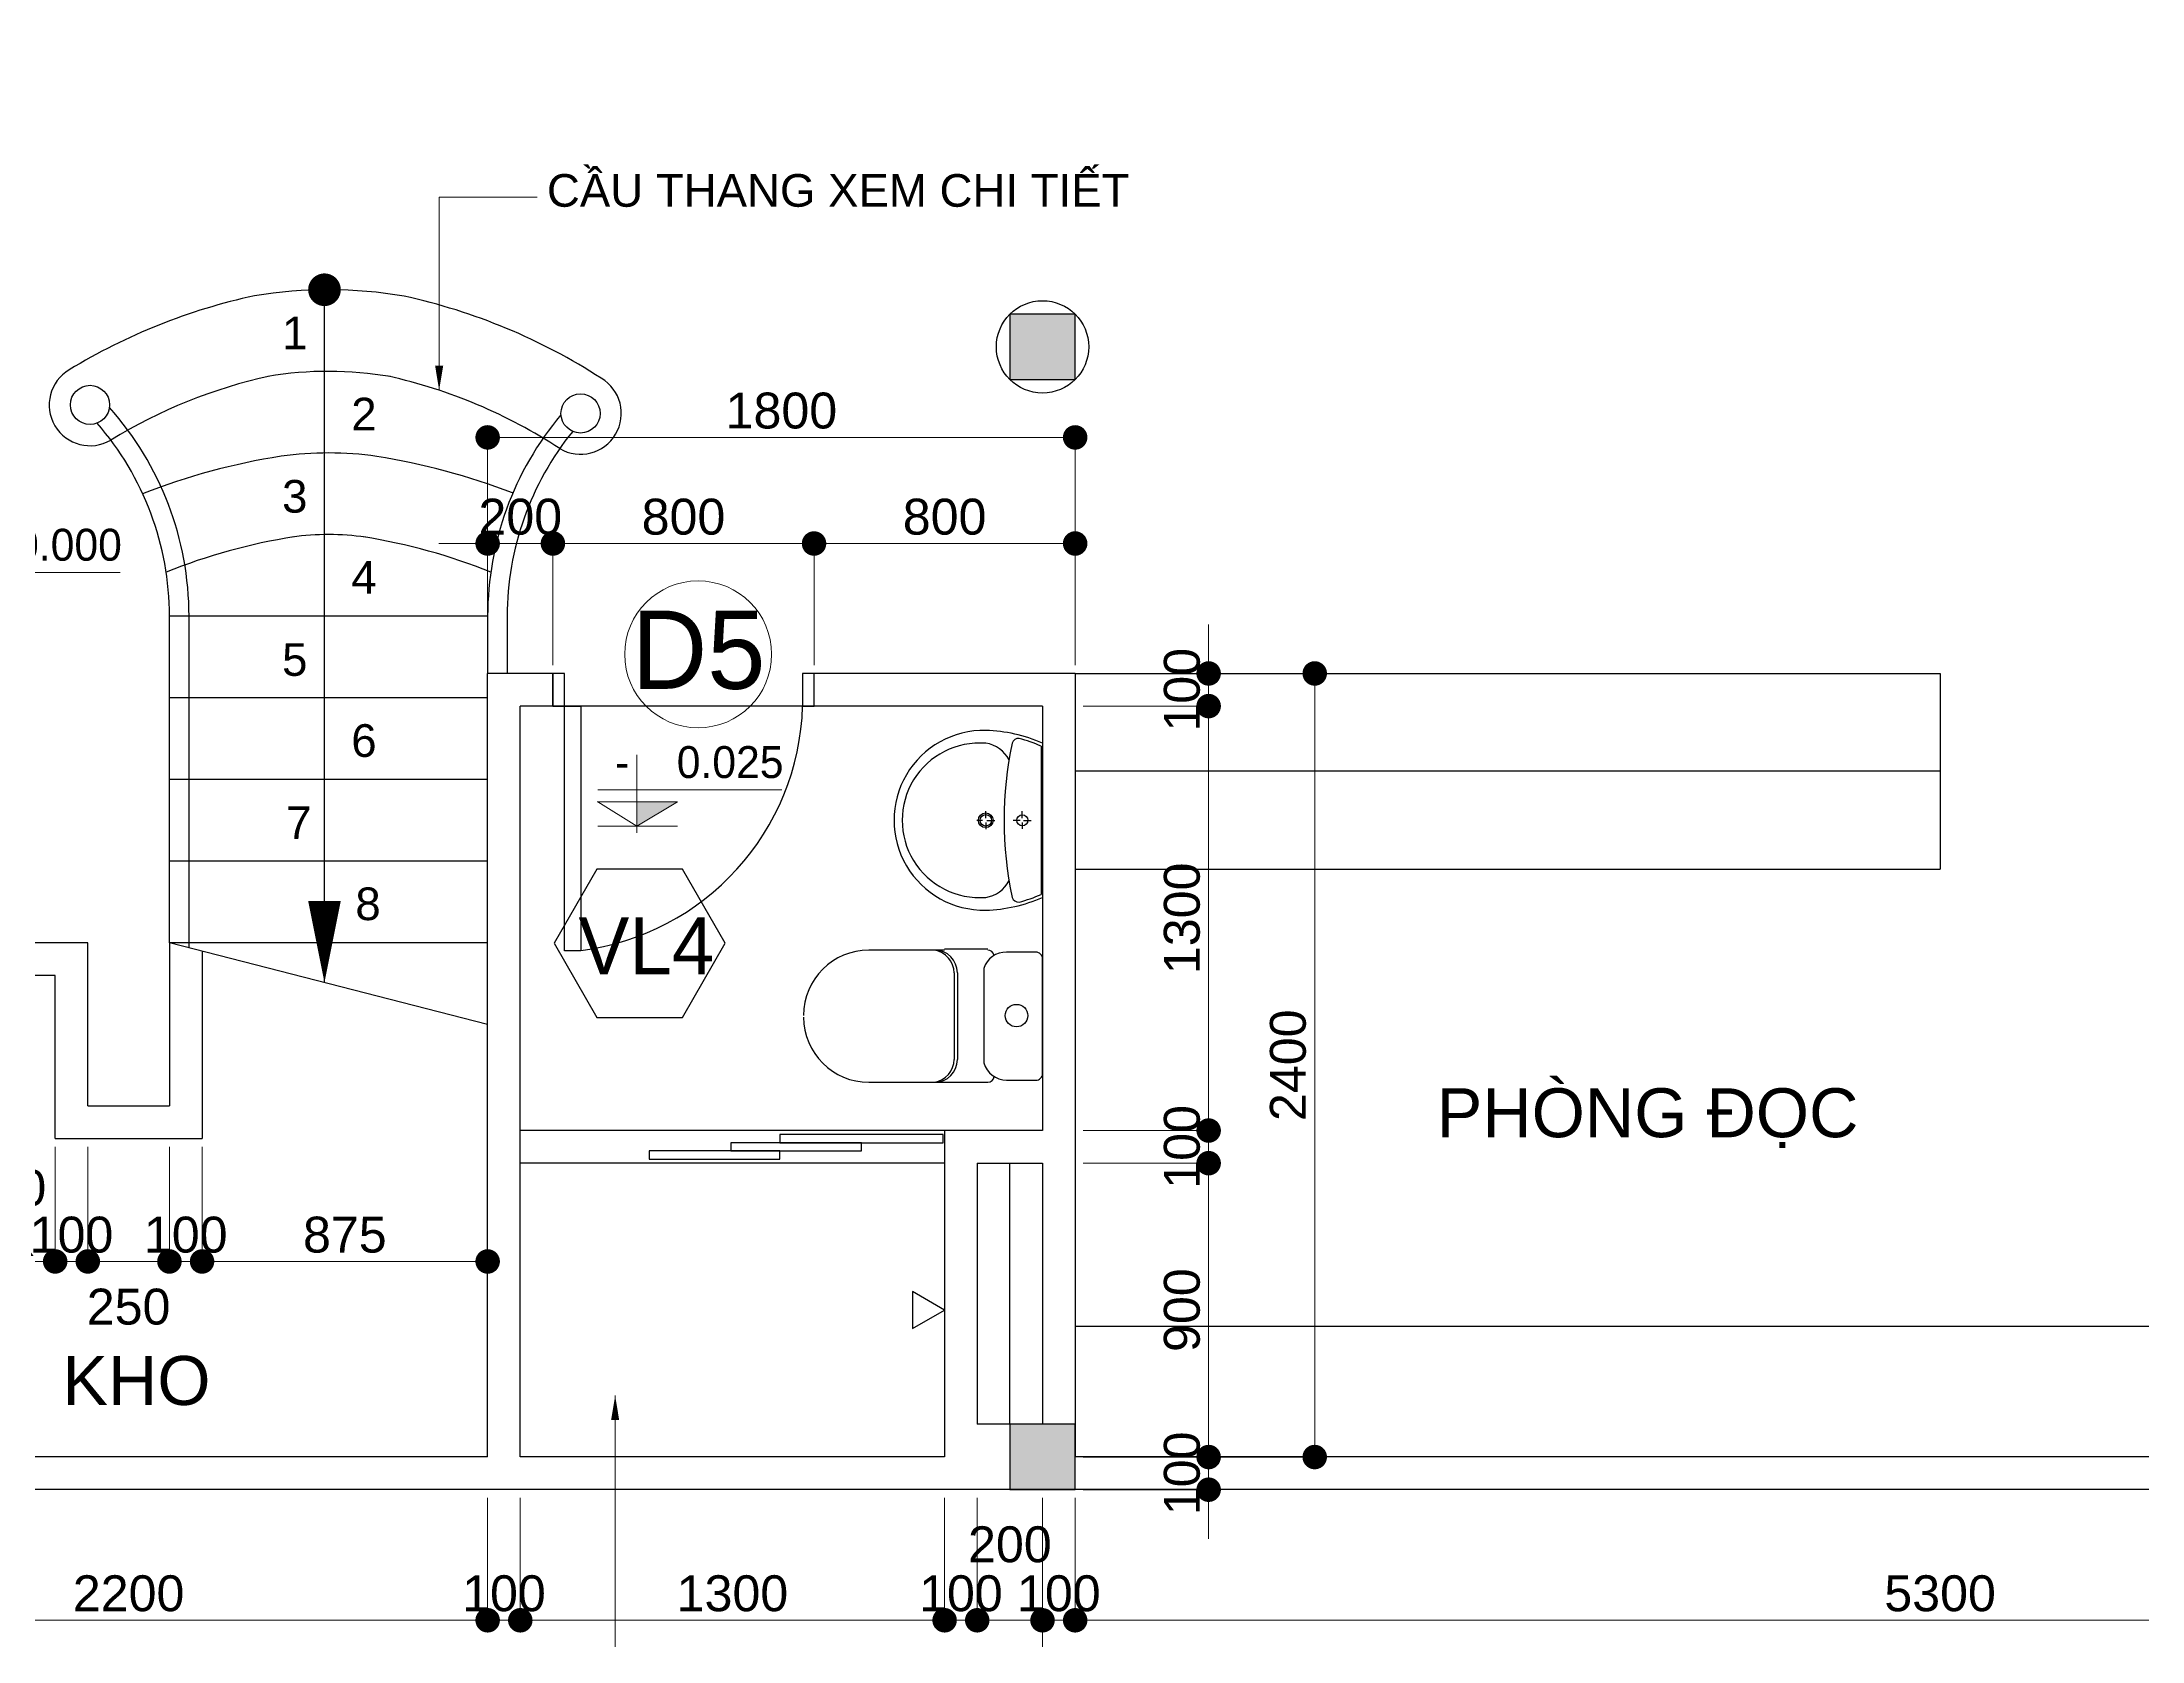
# Model space of a CAD drawing. Header units: millimetres. Extents: x -257631 to 60726, y -119421 to -4977.
# Drawn here: x -229096 to -216228, y -30483 to -20689 of the extents above; entities that cross this region are included whole.
import ezdxf
from ezdxf.enums import TextEntityAlignment as Align

# ---------------------------------------------------------------- set-up
doc = ezdxf.new("R2010")
doc.units = ezdxf.units.MM
doc.header["$LTSCALE"] = 400
doc.header["$MEASUREMENT"] = 0
doc.header["$PDMODE"] = 35
for name, color, linetype in [('DIM', 144, 'Continuous'), ('KHUNG', 5, 'Continuous'), ('net 2', 7, 'Continuous'), ('net 3', 144, 'Continuous'), ('NUOC', 2, 'Continuous'), ('THAY', 7, 'Continuous'), ('VTH-TRUC', 1, 'Continuous')]:
    doc.layers.add(name, color=color, linetype=linetype)
doc.layers.add('VTH- HATCH', color=8, linetype='Continuous', lineweight=9)
doc.layers.add('VTH-GHI CHU- KI HIEU', color=7, linetype='Continuous', lineweight=13)
doc.styles.add('100_dim', font='VAVOB.TTF', dxfattribs={"height": 220})
doc.styles.add('100_tieude', font='VAVOB.TTF', dxfattribs={"height": 500})
doc.styles.add('VNI-AVO', font='vhelven.ttf', dxfattribs={"height": 220})
doc.dimstyles.new('style-50', dxfattribs={"dimscale": 0, "dimtxt": 2.3, "dimasz": 150, "dimexe": 50, "dimexo": 50, "dimgap": 50, "dimtad": 1, "dimdec": 0, "dimlfac": 0.5, "dimzin": 9, "dimtxsty": 'VNI-AVO', "dimblk": 'DOT', "dimcen": 0, "dimdle": 150, "dimclrd": 146, "dimclre": 146, "dimclrt": 7, "dimadec": 0, "dimazin": 0, "dimtfac": 1, "dimtdec": 0, "dimtix": 1, "dimtmove": 2, "dimatfit": 3, "dimfxl": 0, "dimlwd": 13, "dimlwe": 13, "dimarcsym": 0})

# ---------------------------------------------------------------- blocks, each defined once
blk = doc.blocks.new('_Dot')
at = {"color": 0, "linetype": 'ByBlock', "lineweight": -2}
blk.add_line((-0.5, 0), (-1, 0), dxfattribs=at)
at = {"color": 0, "linetype": 'ByBlock', "lineweight": 100, "const_width": 0.5}
blk.add_lwpolyline([(-0.25, 0, 1), (0.25, 0, 1)], format="xyb", close=True, dxfattribs=at)
blk = doc.blocks.new('VL')
at = {"layer": 'NUOC'}
blk.add_lwpolyline([(508, -7), (246, 447), (-278, 447), (-540, -7), (-278, -461), (246, -461)], close=True, dxfattribs=at)
at = {"layer": 'VTH-TRUC', "color": 7, "style": '100_tieude'}
blk.add_attdef('VL1', text='', height=350, dxfattribs=at).set_placement((25, -22), align=Align.MIDDLE_CENTER)
blk = doc.blocks.new('VTH- COTE')
at = {"layer": 'VTH-GHI CHU- KI HIEU'}
blk.add_hatch(color=256, dxfattribs=at).paths.add_polyline_path([(0, 0), (40.7, 24.3), (0, 24.3)])
for p, q in [((0, 71.4), (0, -6.7)), ((-39.7, 24.3), (40.7, 24.3)), ((-39.3, 36.3), (145.4, 36.3)), ((-39.3, 24.3), (0, 0)), ((40.7, 24.3), (0, 0)), ((-39.3, 0), (40.7, 0))]:
    blk.add_line(p, q, dxfattribs=at)
at = {"layer": 'VTH-GHI CHU- KI HIEU', "style": '100_dim'}
blk.add_attdef('%%P0.000', text='', height=32, dxfattribs=at).set_placement((147, 64.1), align=Align.MIDDLE_RIGHT)
blk = doc.blocks.new('CUA')
at = {"layer": 'VTH-TRUC', "color": 2, "lineweight": 20}
blk.add_circle((0, 0), 350, dxfattribs=at)
at = {"layer": 'VTH-TRUC', "color": 7, "style": '100_tieude'}
blk.add_attdef('A', text='', height=373, rotation=270, dxfattribs=at).set_placement((22, -2), align=Align.MIDDLE_CENTER)
blk = doc.blocks.new('*D118')
at = {"layer": 'Defpoints', "color": 0}
for p in [(2017, 115579), (2017, 114133), (5617, 114133)]:
    blk.add_point(p, dxfattribs=at)
at = {"layer": 'DIM', "color": 146, "lineweight": 13}
for p, q in [((2017, 114183), (2017, 115629)), ((5467, 115579), (2167, 115579)), ((5617, 114183), (5617, 115629))]:
    blk.add_line(p, q, dxfattribs=at)
at = {"layer": 'DIM', "color": 146, "lineweight": 13, "xscale": 150, "yscale": 150, "zscale": 150}
for p, rotation in [((2017, 115579), 179.9999999999899), ((5617, 115579), 359.9999999999899)]:
    blk.add_blockref('_Dot', p, dxfattribs=dict(at, rotation=rotation))
at = {"layer": 'DIM', "color": 7, "insert": (3817, 115742), "char_height": 220, "attachment_point": 5, "style": 'VNI-AVO'}
blk.add_mtext('1800', dxfattribs=at)
blk = doc.blocks.new('*D117')
at = {"layer": 'Defpoints', "color": 0}
for p in [(5617, 114133), (5667, 109333), (7085, 109333)]:
    blk.add_point(p, dxfattribs=at)
at = {"layer": 'DIM', "color": 146, "lineweight": 13}
for p, q in [((5667, 114133), (7135, 114133)), ((7085, 113983), (7085, 109483)), ((5717, 109333), (7135, 109333))]:
    blk.add_line(p, q, dxfattribs=at)
at = {"layer": 'DIM', "color": 146, "lineweight": 13, "xscale": 150, "yscale": 150, "zscale": 150}
for p, rotation in [((7085, 114133), 89.99999999998985), ((7085, 109333), 269.9999999999899)]:
    blk.add_blockref('_Dot', p, dxfattribs=dict(at, rotation=rotation))
at = {"layer": 'DIM', "color": 7, "insert": (6922, 111733), "char_height": 220, "attachment_point": 5, "rotation": 90, "style": 'VNI-AVO'}
blk.add_mtext('2400', dxfattribs=at)
blk = doc.blocks.new('*D116')
at = {"layer": 'Defpoints', "color": 0}
for p in [(5617, 109333), (5617, 109133), (6435, 109133)]:
    blk.add_point(p, dxfattribs=at)
at = {"layer": 'DIM', "color": 146, "lineweight": 13}
for p, q in [((6435, 109483), (6435, 109633)), ((5667, 109333), (6485, 109333)), ((6435, 109333), (6435, 109133)), ((5667, 109133), (6485, 109133)), ((6435, 108983), (6435, 108833))]:
    blk.add_line(p, q, dxfattribs=at)
at = {"layer": 'DIM', "color": 146, "lineweight": 13, "xscale": 150, "yscale": 150, "zscale": 150}
for p, rotation in [((6435, 109333), 269.9999999999899), ((6435, 109133), 89.99999999998987)]:
    blk.add_blockref('_Dot', p, dxfattribs=dict(at, rotation=rotation))
at = {"layer": 'DIM', "color": 7, "insert": (6272, 109233), "char_height": 220, "attachment_point": 5, "rotation": 90, "style": 'VNI-AVO'}
blk.add_mtext('100', dxfattribs=at)
blk = doc.blocks.new('*D115')
at = {"layer": 'Defpoints', "color": 0}
for p in [(5617, 111133), (5617, 109333), (6435, 109333)]:
    blk.add_point(p, dxfattribs=at)
at = {"layer": 'DIM', "color": 146, "lineweight": 13}
for p, q in [((5667, 111133), (6485, 111133)), ((6435, 110983), (6435, 109483)), ((5667, 109333), (6485, 109333))]:
    blk.add_line(p, q, dxfattribs=at)
at = {"layer": 'DIM', "color": 146, "lineweight": 13, "xscale": 150, "yscale": 150, "zscale": 150}
for p, rotation in [((6435, 111133), 89.99999999998985), ((6435, 109333), 269.9999999999899)]:
    blk.add_blockref('_Dot', p, dxfattribs=dict(at, rotation=rotation))
at = {"layer": 'DIM', "color": 7, "insert": (6272, 110233), "char_height": 220, "attachment_point": 5, "rotation": 90, "style": 'VNI-AVO'}
blk.add_mtext('900', dxfattribs=at)
blk = doc.blocks.new('*D114')
at = {"layer": 'Defpoints', "color": 0}
for p in [(5617, 111333), (5617, 111133), (6435, 111133)]:
    blk.add_point(p, dxfattribs=at)
at = {"layer": 'DIM', "color": 146, "lineweight": 13}
for p, q in [((6435, 111483), (6435, 111633)), ((5667, 111333), (6485, 111333)), ((6435, 111333), (6435, 111133)), ((5667, 111133), (6485, 111133)), ((6435, 110983), (6435, 110833))]:
    blk.add_line(p, q, dxfattribs=at)
at = {"layer": 'DIM', "color": 146, "lineweight": 13, "xscale": 150, "yscale": 150, "zscale": 150}
for p, rotation in [((6435, 111333), 269.9999999999899), ((6435, 111133), 89.99999999998987)]:
    blk.add_blockref('_Dot', p, dxfattribs=dict(at, rotation=rotation))
at = {"layer": 'DIM', "color": 7, "insert": (6272, 111233), "char_height": 220, "attachment_point": 5, "rotation": 90, "style": 'VNI-AVO'}
blk.add_mtext('100', dxfattribs=at)
blk = doc.blocks.new('*D113')
at = {"layer": 'Defpoints', "color": 0}
for p in [(5617, 113933), (5617, 111333), (6435, 111333)]:
    blk.add_point(p, dxfattribs=at)
at = {"layer": 'DIM', "color": 146, "lineweight": 13}
for p, q in [((5667, 113933), (6485, 113933)), ((6435, 113783), (6435, 111483)), ((5667, 111333), (6485, 111333))]:
    blk.add_line(p, q, dxfattribs=at)
at = {"layer": 'DIM', "color": 146, "lineweight": 13, "xscale": 150, "yscale": 150, "zscale": 150}
for p, rotation in [((6435, 113933), 89.99999999998985), ((6435, 111333), 269.9999999999899)]:
    blk.add_blockref('_Dot', p, dxfattribs=dict(at, rotation=rotation))
at = {"layer": 'DIM', "color": 7, "insert": (6272, 112633), "char_height": 220, "attachment_point": 5, "rotation": 90, "style": 'VNI-AVO'}
blk.add_mtext('1300', dxfattribs=at)
blk = doc.blocks.new('*D112')
at = {"layer": 'Defpoints', "color": 0}
for p in [(5617, 114133), (5617, 113933), (6435, 113933)]:
    blk.add_point(p, dxfattribs=at)
at = {"layer": 'DIM', "color": 146, "lineweight": 13}
for p, q in [((6435, 114283), (6435, 114433)), ((5667, 114133), (6485, 114133)), ((6435, 114133), (6435, 113933)), ((5667, 113933), (6485, 113933)), ((6435, 113783), (6435, 113633))]:
    blk.add_line(p, q, dxfattribs=at)
at = {"layer": 'DIM', "color": 146, "lineweight": 13, "xscale": 150, "yscale": 150, "zscale": 150}
for p, rotation in [((6435, 114133), 269.9999999999899), ((6435, 113933), 89.99999999998987)]:
    blk.add_blockref('_Dot', p, dxfattribs=dict(at, rotation=rotation))
at = {"layer": 'DIM', "color": 7, "insert": (6272, 114033), "char_height": 220, "attachment_point": 5, "rotation": 90, "style": 'VNI-AVO'}
blk.add_mtext('100', dxfattribs=at)
blk = doc.blocks.new('*D110')
at = {"layer": 'Defpoints', "color": 0}
for p in [(2017, 114929), (2017, 114133), (2417, 114133)]:
    blk.add_point(p, dxfattribs=at)
at = {"layer": 'DIM', "color": 146, "lineweight": 13}
for p, q in [((1867, 114929), (1717, 114929)), ((2017, 114183), (2017, 114979)), ((2417, 114929), (2017, 114929)), ((2417, 114183), (2417, 114979)), ((2567, 114929), (2717, 114929))]:
    blk.add_line(p, q, dxfattribs=at)
at = {"layer": 'DIM', "color": 146, "lineweight": 13, "xscale": 150, "yscale": 150, "zscale": 150}
for p, rotation in [((2017, 114929), 359.9999999999899), ((2417, 114929), 179.9999999999899)]:
    blk.add_blockref('_Dot', p, dxfattribs=dict(at, rotation=rotation))
at = {"layer": 'DIM', "color": 7, "insert": (2217, 115092), "char_height": 220, "attachment_point": 5, "style": 'VNI-AVO'}
blk.add_mtext('200', dxfattribs=at)
blk = doc.blocks.new('*D109')
at = {"layer": 'Defpoints', "color": 0}
for p in [(5617, 114929), (4017, 114133), (5617, 114133)]:
    blk.add_point(p, dxfattribs=at)
at = {"layer": 'DIM', "color": 146, "lineweight": 13}
for p, q in [((4017, 114183), (4017, 114979)), ((4167, 114929), (5467, 114929)), ((5617, 114183), (5617, 114979))]:
    blk.add_line(p, q, dxfattribs=at)
at = {"layer": 'DIM', "color": 146, "lineweight": 13, "xscale": 150, "yscale": 150, "zscale": 150}
for p, rotation in [((4017, 114929), 179.9999999999899), ((5617, 114929), 359.9999999999899)]:
    blk.add_blockref('_Dot', p, dxfattribs=dict(at, rotation=rotation))
at = {"layer": 'DIM', "color": 7, "insert": (4817, 115092), "char_height": 220, "attachment_point": 5, "style": 'VNI-AVO'}
blk.add_mtext('800', dxfattribs=at)
blk = doc.blocks.new('*D108')
at = {"layer": 'Defpoints', "color": 0}
for p in [(4017, 114929), (2417, 114133), (4017, 114133)]:
    blk.add_point(p, dxfattribs=at)
at = {"layer": 'DIM', "color": 146, "lineweight": 13}
for p, q in [((2417, 114183), (2417, 114979)), ((2567, 114929), (3867, 114929)), ((4017, 114183), (4017, 114979))]:
    blk.add_line(p, q, dxfattribs=at)
at = {"layer": 'DIM', "color": 146, "lineweight": 13, "xscale": 150, "yscale": 150, "zscale": 150}
for p, rotation in [((2417, 114929), 179.9999999999899), ((4017, 114929), 359.9999999999899)]:
    blk.add_blockref('_Dot', p, dxfattribs=dict(at, rotation=rotation))
at = {"layer": 'DIM', "color": 7, "insert": (3217, 115092), "char_height": 220, "attachment_point": 5, "style": 'VNI-AVO'}
blk.add_mtext('800', dxfattribs=at)
blk = doc.blocks.new('*D107')
at = {"layer": 'Defpoints', "color": 0}
for p in [(-833, 112283), (-633, 111283), (-633, 110531)]:
    blk.add_point(p, dxfattribs=at)
at = {"layer": 'DIM', "color": 146, "lineweight": 13}
for p, q in [((-833, 112233), (-833, 110481)), ((-633, 111233), (-633, 110481)), ((-983, 110531), (-1133, 110531)), ((-833, 110531), (-633, 110531)), ((-483, 110531), (-333, 110531))]:
    blk.add_line(p, q, dxfattribs=at)
at = {"layer": 'DIM', "color": 146, "lineweight": 13, "xscale": 150, "yscale": 150, "zscale": 150}
for p, rotation in [((-833, 110531), 359.9999999999899), ((-633, 110531), 179.9999999999899)]:
    blk.add_blockref('_Dot', p, dxfattribs=dict(at, rotation=rotation))
at = {"layer": 'DIM', "color": 7, "insert": (-944, 110981), "char_height": 220, "attachment_point": 5, "style": 'VNI-AVO'}
blk.add_mtext('100', dxfattribs=at)
blk = doc.blocks.new('*D104')
at = {"layer": 'Defpoints', "color": 0}
for p in [(267, 111283), (2017, 111283), (2017, 110531)]:
    blk.add_point(p, dxfattribs=at)
at = {"layer": 'DIM', "color": 146, "lineweight": 13}
for p, q in [((267, 111233), (267, 110481)), ((2017, 111233), (2017, 110481)), ((417, 110531), (1867, 110531))]:
    blk.add_line(p, q, dxfattribs=at)
at = {"layer": 'DIM', "color": 146, "lineweight": 13, "xscale": 150, "yscale": 150, "zscale": 150}
for p, rotation in [((267, 110531), 179.9999999999899), ((2017, 110531), 359.9999999999899)]:
    blk.add_blockref('_Dot', p, dxfattribs=dict(at, rotation=rotation))
at = {"layer": 'DIM', "color": 7, "insert": (1142, 110694), "char_height": 220, "attachment_point": 5, "style": 'VNI-AVO'}
blk.add_mtext('875', dxfattribs=at)
blk = doc.blocks.new('*D103')
at = {"layer": 'Defpoints', "color": 0}
for p in [(67, 111283), (267, 111283), (267, 110531)]:
    blk.add_point(p, dxfattribs=at)
at = {"layer": 'DIM', "color": 146, "lineweight": 13}
for p, q in [((67, 111233), (67, 110481)), ((267, 111233), (267, 110481)), ((-83, 110531), (-233, 110531)), ((67, 110531), (267, 110531)), ((417, 110531), (567, 110531))]:
    blk.add_line(p, q, dxfattribs=at)
at = {"layer": 'DIM', "color": 146, "lineweight": 13, "xscale": 150, "yscale": 150, "zscale": 150}
for p, rotation in [((67, 110531), 359.9999999999899), ((267, 110531), 179.9999999999899)]:
    blk.add_blockref('_Dot', p, dxfattribs=dict(at, rotation=rotation))
at = {"layer": 'DIM', "color": 7, "insert": (167, 110694), "char_height": 220, "attachment_point": 5, "style": 'VNI-AVO'}
blk.add_mtext('100', dxfattribs=at)
blk = doc.blocks.new('*D102')
at = {"layer": 'Defpoints', "color": 0}
for p in [(-433, 111283), (67, 111283), (67, 110531)]:
    blk.add_point(p, dxfattribs=at)
at = {"layer": 'DIM', "color": 146, "lineweight": 13}
for p, q in [((-433, 111233), (-433, 110481)), ((67, 111233), (67, 110481)), ((-283, 110531), (-83, 110531))]:
    blk.add_line(p, q, dxfattribs=at)
at = {"layer": 'DIM', "color": 146, "lineweight": 13, "xscale": 150, "yscale": 150, "zscale": 150}
for p, rotation in [((-433, 110531), 179.9999999999899), ((67, 110531), 359.9999999999899)]:
    blk.add_blockref('_Dot', p, dxfattribs=dict(at, rotation=rotation))
at = {"layer": 'DIM', "color": 7, "insert": (-183, 110253), "char_height": 220, "attachment_point": 5, "style": 'VNI-AVO'}
blk.add_mtext('250', dxfattribs=at)
blk = doc.blocks.new('*D101')
at = {"layer": 'Defpoints', "color": 0}
for p in [(-633, 111283), (-433, 111283), (-433, 110531)]:
    blk.add_point(p, dxfattribs=at)
at = {"layer": 'DIM', "color": 146, "lineweight": 13}
for p, q in [((-633, 111233), (-633, 110481)), ((-433, 111233), (-433, 110481)), ((-783, 110531), (-933, 110531)), ((-633, 110531), (-433, 110531)), ((-283, 110531), (-133, 110531))]:
    blk.add_line(p, q, dxfattribs=at)
at = {"layer": 'DIM', "color": 146, "lineweight": 13, "xscale": 150, "yscale": 150, "zscale": 150}
for p, rotation in [((-633, 110531), 359.9999999999899), ((-433, 110531), 179.9999999999899)]:
    blk.add_blockref('_Dot', p, dxfattribs=dict(at, rotation=rotation))
at = {"layer": 'DIM', "color": 7, "insert": (-533, 110694), "char_height": 220, "attachment_point": 5, "style": 'VNI-AVO'}
blk.add_mtext('100', dxfattribs=at)
blk = doc.blocks.new('*D31')
at = {"layer": 'Defpoints', "color": 0}
for p in [(-15383, 109133), (16617, 109134), (16617, 107033)]:
    blk.add_point(p, dxfattribs=at)
at = {"layer": 'DIM', "color": 146, "lineweight": 13}
for p, q in [((-15383, 109083), (-15383, 106983)), ((16617, 109084), (16617, 106983)), ((-15233, 107033), (16467, 107033))]:
    blk.add_line(p, q, dxfattribs=at)
at = {"layer": 'DIM', "color": 146, "lineweight": 13, "xscale": 150, "yscale": 150, "zscale": 150}
for p, rotation in [((-15383, 107033), 179.9999999999899), ((16617, 107033), 359.9999999999899)]:
    blk.add_blockref('_Dot', p, dxfattribs=dict(at, rotation=rotation))
at = {"layer": 'DIM', "color": 7, "insert": (617, 107197), "char_height": 220, "attachment_point": 5, "style": 'VNI-AVO'}
blk.add_mtext('16000', dxfattribs=at)
blk = doc.blocks.new('*D30')
at = {"layer": 'Defpoints', "color": 0}
for p in [(5417, 109083), (16617, 109083), (16617, 107683)]:
    blk.add_point(p, dxfattribs=at)
at = {"layer": 'DIM', "color": 146, "lineweight": 13}
for p, q in [((5417, 109033), (5417, 107633)), ((16617, 109033), (16617, 107633)), ((5567, 107683), (16467, 107683))]:
    blk.add_line(p, q, dxfattribs=at)
at = {"layer": 'DIM', "color": 146, "lineweight": 13, "xscale": 150, "yscale": 150, "zscale": 150}
for p, rotation in [((5417, 107683), 179.9999999999899), ((16617, 107683), 359.9999999999899)]:
    blk.add_blockref('_Dot', p, dxfattribs=dict(at, rotation=rotation))
at = {"layer": 'DIM', "color": 7, "insert": (11017, 107847), "char_height": 220, "attachment_point": 5, "style": 'VNI-AVO'}
blk.add_mtext('5600', dxfattribs=at)
blk = doc.blocks.new('*D29')
at = {"layer": 'Defpoints', "color": 0}
for p in [(-2583, 109083), (5417, 109083), (5417, 107683)]:
    blk.add_point(p, dxfattribs=at)
at = {"layer": 'DIM', "color": 146, "lineweight": 13}
for p, q in [((-2583, 109033), (-2583, 107633)), ((5417, 109033), (5417, 107633)), ((-2433, 107683), (5267, 107683))]:
    blk.add_line(p, q, dxfattribs=at)
at = {"layer": 'DIM', "color": 146, "lineweight": 13, "xscale": 150, "yscale": 150, "zscale": 150}
for p, rotation in [((-2583, 107683), 179.9999999999899), ((5417, 107683), 359.9999999999899)]:
    blk.add_blockref('_Dot', p, dxfattribs=dict(at, rotation=rotation))
at = {"layer": 'DIM', "color": 7, "insert": (1417, 107847), "char_height": 220, "attachment_point": 5, "style": 'VNI-AVO'}
blk.add_mtext('4000', dxfattribs=at)
blk = doc.blocks.new('*D24')
at = {"layer": 'Defpoints', "color": 0}
for p in [(5617, 109133), (16217, 109134), (16217, 108333)]:
    blk.add_point(p, dxfattribs=at)
at = {"layer": 'DIM', "color": 146, "lineweight": 13}
for p, q in [((5617, 109083), (5617, 108283)), ((16217, 109084), (16217, 108283)), ((5767, 108333), (16067, 108333))]:
    blk.add_line(p, q, dxfattribs=at)
at = {"layer": 'DIM', "color": 146, "lineweight": 13, "xscale": 150, "yscale": 150, "zscale": 150}
for p, rotation in [((5617, 108333), 179.9999999999899), ((16217, 108333), 359.9999999999899)]:
    blk.add_blockref('_Dot', p, dxfattribs=dict(at, rotation=rotation))
at = {"layer": 'DIM', "color": 7, "insert": (10917, 108497), "char_height": 220, "attachment_point": 5, "style": 'VNI-AVO'}
blk.add_mtext('5300', dxfattribs=at)
blk = doc.blocks.new('*D23')
at = {"layer": 'Defpoints', "color": 0}
for p in [(5417, 109133), (5617, 109133), (5617, 108333)]:
    blk.add_point(p, dxfattribs=at)
at = {"layer": 'DIM', "color": 146, "lineweight": 13}
for p, q in [((5417, 109083), (5417, 108283)), ((5617, 109083), (5617, 108283)), ((5267, 108333), (5117, 108333)), ((5417, 108333), (5617, 108333)), ((5767, 108333), (5917, 108333))]:
    blk.add_line(p, q, dxfattribs=at)
at = {"layer": 'DIM', "color": 146, "lineweight": 13, "xscale": 150, "yscale": 150, "zscale": 150}
for p, rotation in [((5417, 108333), 359.9999999999899), ((5617, 108333), 179.9999999999899)]:
    blk.add_blockref('_Dot', p, dxfattribs=dict(at, rotation=rotation))
at = {"layer": 'DIM', "color": 7, "insert": (5517, 108497), "char_height": 220, "attachment_point": 5, "style": 'VNI-AVO'}
blk.add_mtext('100', dxfattribs=at)
blk = doc.blocks.new('*D22')
at = {"layer": 'Defpoints', "color": 0}
for p in [(5017, 109133), (5417, 109133), (5417, 108333)]:
    blk.add_point(p, dxfattribs=at)
at = {"layer": 'DIM', "color": 146, "lineweight": 13}
for p, q in [((5017, 109083), (5017, 108283)), ((5417, 109083), (5417, 108283)), ((5167, 108333), (5267, 108333))]:
    blk.add_line(p, q, dxfattribs=at)
at = {"layer": 'DIM', "color": 146, "lineweight": 13, "xscale": 150, "yscale": 150, "zscale": 150}
for p, rotation in [((5017, 108333), 179.9999999999899), ((5417, 108333), 359.9999999999899)]:
    blk.add_blockref('_Dot', p, dxfattribs=dict(at, rotation=rotation))
at = {"layer": 'DIM', "color": 7, "insert": (5217, 108797), "char_height": 220, "attachment_point": 5, "style": 'VNI-AVO'}
blk.add_mtext('200', dxfattribs=at)
blk = doc.blocks.new('*D21')
at = {"layer": 'Defpoints', "color": 0}
for p in [(4817, 109133), (5017, 109133), (5017, 108333)]:
    blk.add_point(p, dxfattribs=at)
at = {"layer": 'DIM', "color": 146, "lineweight": 13}
for p, q in [((4817, 109083), (4817, 108283)), ((5017, 109083), (5017, 108283)), ((4667, 108333), (4517, 108333)), ((4817, 108333), (5017, 108333)), ((5167, 108333), (5317, 108333))]:
    blk.add_line(p, q, dxfattribs=at)
at = {"layer": 'DIM', "color": 146, "lineweight": 13, "xscale": 150, "yscale": 150, "zscale": 150}
for p, rotation in [((4817, 108333), 359.9999999999899), ((5017, 108333), 179.9999999999899)]:
    blk.add_blockref('_Dot', p, dxfattribs=dict(at, rotation=rotation))
at = {"layer": 'DIM', "color": 7, "insert": (4917, 108497), "char_height": 220, "attachment_point": 5, "style": 'VNI-AVO'}
blk.add_mtext('100', dxfattribs=at)
blk = doc.blocks.new('*D20')
at = {"layer": 'Defpoints', "color": 0}
for p in [(2217, 109133), (4817, 109133), (4817, 108333)]:
    blk.add_point(p, dxfattribs=at)
at = {"layer": 'DIM', "color": 146, "lineweight": 13}
for p, q in [((2217, 109083), (2217, 108283)), ((4817, 109083), (4817, 108283)), ((2367, 108333), (4667, 108333))]:
    blk.add_line(p, q, dxfattribs=at)
at = {"layer": 'DIM', "color": 146, "lineweight": 13, "xscale": 150, "yscale": 150, "zscale": 150}
for p, rotation in [((2217, 108333), 179.9999999999899), ((4817, 108333), 359.9999999999899)]:
    blk.add_blockref('_Dot', p, dxfattribs=dict(at, rotation=rotation))
at = {"layer": 'DIM', "color": 7, "insert": (3517, 108497), "char_height": 220, "attachment_point": 5, "style": 'VNI-AVO'}
blk.add_mtext('1300', dxfattribs=at)
blk = doc.blocks.new('*D19')
at = {"layer": 'Defpoints', "color": 0}
for p in [(2017, 109133), (2217, 109133), (2217, 108333)]:
    blk.add_point(p, dxfattribs=at)
at = {"layer": 'DIM', "color": 146, "lineweight": 13}
for p, q in [((2017, 109083), (2017, 108283)), ((2217, 109083), (2217, 108283)), ((1867, 108333), (1717, 108333)), ((2017, 108333), (2217, 108333)), ((2367, 108333), (2517, 108333))]:
    blk.add_line(p, q, dxfattribs=at)
at = {"layer": 'DIM', "color": 146, "lineweight": 13, "xscale": 150, "yscale": 150, "zscale": 150}
for p, rotation in [((2017, 108333), 359.9999999999899), ((2217, 108333), 179.9999999999899)]:
    blk.add_blockref('_Dot', p, dxfattribs=dict(at, rotation=rotation))
at = {"layer": 'DIM', "color": 7, "insert": (2117, 108497), "char_height": 220, "attachment_point": 5, "style": 'VNI-AVO'}
blk.add_mtext('100', dxfattribs=at)
blk = doc.blocks.new('*D18')
at = {"layer": 'Defpoints', "color": 0}
for p in [(-2383, 109133), (2017, 109133), (2017, 108333)]:
    blk.add_point(p, dxfattribs=at)
at = {"layer": 'DIM', "color": 146, "lineweight": 13}
for p, q in [((-2383, 109083), (-2383, 108283)), ((2017, 109083), (2017, 108283)), ((-2233, 108333), (1867, 108333))]:
    blk.add_line(p, q, dxfattribs=at)
at = {"layer": 'DIM', "color": 146, "lineweight": 13, "xscale": 150, "yscale": 150, "zscale": 150}
for p, rotation in [((-2383, 108333), 179.9999999999899), ((2017, 108333), 359.9999999999899)]:
    blk.add_blockref('_Dot', p, dxfattribs=dict(at, rotation=rotation))
at = {"layer": 'DIM', "color": 7, "insert": (-183, 108497), "char_height": 220, "attachment_point": 5, "style": 'VNI-AVO'}
blk.add_mtext('2200', dxfattribs=at)

msp = doc.modelspace()

# ---------------------------------------------------------------- hatches: boundary and pattern name
at = {"layer": 'KHUNG'}
h = msp.add_hatch(color=256, dxfattribs=at)
h.paths.add_polyline_path([(-243364.7, -14556.1), (-243764.7, -14556.1), (-243764.7, -14956.1), (-243364.7, -14956.1)])
h.paths.add_polyline_path([(-243364.7, -22356.1), (-243764.7, -22356.1), (-243764.7, -22756.1), (-243364.7, -22756.1)])
h.paths.add_polyline_path([(-239964.7, -14556.1), (-240364.7, -14556.1), (-240364.7, -14956.1), (-239964.7, -14956.1)])
h.paths.add_polyline_path([(-239964.7, -22356.1), (-240364.7, -22356.1), (-240364.7, -22756.1), (-239964.7, -22756.1)])
h.paths.add_polyline_path([(-230764.7, -14556.1), (-231164.7, -14556.1), (-231164.7, -14956.1), (-230764.7, -14956.1)])
h.paths.add_polyline_path([(-230764.7, -22356.1), (-231164.7, -22356.1), (-231164.7, -22556.1), (-231164.7, -22756.1), (-230764.7, -22756.1)])
h.paths.add_polyline_path([(-222764.7, -14556.1), (-223164.7, -14556.1), (-223164.7, -14956.1), (-222764.7, -14956.1)])
h.paths.add_polyline_path([(-222764.7, -22356.1), (-223164.7, -22356.1), (-223164.7, -22756.1), (-222764.7, -22756.1)])
h.paths.add_polyline_path([(-211764.7, -22356.1), (-212164.7, -22356.1), (-212164.7, -22756.1), (-211764.7, -22756.1)])
h.paths.add_polyline_path([(-211764.7, -14556.1), (-212164.7, -14556.1), (-212164.7, -14956.1), (-211764.7, -14956.1)])
h.paths.add_polyline_path([(-211764.7, -29155.6), (-212164.7, -29155.6), (-212164.7, -29356.1), (-212164.7, -29555.6), (-211764.7, -29555.6)])
h.paths.add_polyline_path([(-222764.7, -29156.1), (-223164.7, -29156.1), (-223164.7, -29556.1), (-222764.7, -29556.1)])
h.paths.add_polyline_path([(-230764.7, -29156.1), (-231164.7, -29156.1), (-231164.7, -29556.1), (-230764.7, -29556.1)])
h.paths.add_polyline_path([(-239964.7, -29156.1), (-240364.7, -29156.1), (-240364.7, -29556.1), (-239964.7, -29556.1)])
h.paths.add_polyline_path([(-243364.7, -29156.1), (-243764.7, -29156.1), (-243764.7, -29556.1), (-243364.7, -29556.1)])

# ---------------------------------------------------------------- linework, layer by layer
at = {"layer": 'DIM'}
for p, q in [((-226364.7, -26706.1), (-228314.7, -26206.1)), ((-223164.7, -29156.1), (-223164.7, -27556.1))]:
    msp.add_line(p, q, dxfattribs=at)
for points in [[(-225964.7, -24556.1), (-225964.7, -24756.1), (-225894.7, -24756.1), (-225894.7, -24556.1), (-225964.7, -24556.1)], [(-224434.7, -24556.1), (-224434.7, -24756.1), (-224364.7, -24756.1), (-224364.7, -24556.1), (-224434.7, -24556.1)]]:
    msp.add_lwpolyline(points, dxfattribs=at)
at = {"layer": 'KHUNG'}
for points in [[(-223164.7, -22756.1), (-222764.7, -22756.1), (-222764.7, -22356.1), (-223164.7, -22356.1)], [(-223164.7, -29556.1), (-222764.7, -29556.1), (-222764.7, -29156.1), (-223164.7, -29156.1)]]:
    msp.add_lwpolyline(points, close=True, dxfattribs=at)
at = {"layer": 'net 2'}
for p, q in [((-225964.7, -24556.1), (-226364.7, -24556.1)), ((-226364.7, -29356.1), (-226364.7, -24556.1)), ((-225964.7, -24756.1), (-225964.7, -24556.1)), ((-222764.7, -24556.1), (-224364.7, -24556.1)), ((-224364.7, -24756.1), (-224364.7, -24556.1)), ((-222764.7, -24556.1), (-222764.7, -29356.1)), ((-225964.7, -24756.1), (-226164.7, -24756.1)), ((-226164.7, -29356.1), (-226164.7, -24756.1)), ((-222964.7, -24756.1), (-224364.7, -24756.1)), ((-222964.7, -24756.1), (-222964.7, -27356.1)), ((-228814.7, -26206.1), (-229214.7, -26206.1)), ((-228814.7, -27206.1), (-228814.7, -26206.1)), ((-228314.7, -26206.1), (-228314.7, -27206.1)), ((-228114.7, -26257.4), (-228114.7, -27406.1)), ((-229014.7, -26406.1), (-229214.7, -26406.1)), ((-229014.7, -27406.1), (-229014.7, -26406.1)), ((-228814.7, -27206.1), (-228314.7, -27206.1)), ((-229014.7, -27406.1), (-228114.7, -27406.1)), ((-222964.7, -27356.1), (-223564.7, -27356.1)), ((-223564.7, -27356.1), (-223564.7, -29356.1)), ((-223364.7, -27556.1), (-222964.7, -27556.1)), ((-223364.7, -27556.1), (-223364.7, -29156.1)), ((-222964.7, -27556.1), (-222964.7, -29156.1)), ((-223164.7, -29156.1), (-223364.7, -29156.1)), ((-222964.7, -29156.1), (-223164.7, -29156.1)), ((-226364.7, -29356.1), (-230764.7, -29356.1)), ((-223564.7, -29356.1), (-226164.7, -29356.1)), ((-212164.7, -29356.1), (-222764.7, -29356.1)), ((-222764.7, -29556.1), (-243764.7, -29556.1)), ((-211764.7, -29556.1), (-222764.7, -29556.1))]:
    msp.add_line(p, q, dxfattribs=at)
msp.add_circle((-222964.7, -22556.1), 282.8, dxfattribs=at)
at = {"layer": 'net 3'}
for p, q in [((-227364.7, -26449.7), (-227364.7, -22206.2)), ((-228314.7, -26206.1), (-228314.7, -24206.1)), ((-226364.7, -24206.1), (-228314.7, -24206.1)), ((-228194.7, -26236.9), (-228194.7, -24206.1)), ((-226364.7, -24206.1), (-226364.7, -24556.1)), ((-226244.7, -24206.1), (-226244.7, -24556.1)), ((-222764.7, -24556.1), (-217464.7, -24556.1)), ((-217464.7, -24556.1), (-217464.7, -25756.1)), ((-226364.7, -24706.1), (-228314.7, -24706.1)), ((-224364.7, -24756.1), (-225964.7, -24756.1)), ((-222972.9, -25002.4), (-222972.9, -25909.8)), ((-222964.7, -24984.1), (-222964.7, -25928.1)), ((-226364.7, -25206.1), (-228314.7, -25206.1)), ((-217464.7, -25156.1), (-222764.7, -25156.1)), ((-223332.8, -25457.3), (-223367.7, -25457.3)), ((-223312.7, -25442.4), (-223312.7, -25401.1)), ((-223312.7, -25469.8), (-223312.7, -25511.1)), ((-223305.3, -25457.3), (-223257.8, -25457.3)), ((-223108.8, -25457.3), (-223144.9, -25457.3)), ((-223101.7, -25457.3), (-223137.9, -25457.3)), ((-223088.7, -25442.4), (-223088.7, -25399.8)), ((-223088.7, -25442.4), (-223088.7, -25399.8)), ((-223088.7, -25469.8), (-223088.7, -25508.4)), ((-223088.7, -25469.8), (-223088.7, -25508.4)), ((-223081.3, -25457.3), (-223041.1, -25457.3)), ((-223074.3, -25457.3), (-223034.1, -25457.3)), ((-226364.7, -25706.1), (-228314.7, -25706.1)), ((-222764.7, -25756.1), (-217464.7, -25756.1)), ((-226364.7, -26206.1), (-228314.7, -26206.1)), ((-223564.7, -26244.1), (-223300.9, -26244.1)), ((-223564.7, -26251.1), (-224028.7, -26251.1)), ((-223506.3, -26391.1), (-223506.3, -26921.1)), ((-223486.3, -26391.1), (-223486.3, -26921.1)), ((-224028.7, -27061.1), (-223564.7, -27061.1)), ((-223564.7, -27061.1), (-223300.9, -27061.1)), ((-223564.7, -27356.1), (-226164.7, -27356.1)), ((-223564.7, -27556.1), (-226164.7, -27556.1)), ((-214814.7, -28556.1), (-222764.7, -28556.1))]:
    msp.add_line(p, q, dxfattribs=at)
at = {"layer": 'net 3', "const_width": 100}
msp.add_lwpolyline([(-227414.7, -22206.2, 1), (-227314.7, -22206.2, 1)], format="xyb", close=True, dxfattribs=at)
at = {"layer": 'net 3'}
for points in [[(-225794.7, -26256.1), (-225894.7, -26256.1), (-225894.7, -24756.1), (-225794.7, -24756.1)], [(-223574.2, -27381.1), (-224574.2, -27381.1), (-224574.2, -27431.1), (-223574.2, -27431.1)], [(-224574.2, -27481.1), (-225374.2, -27481.1), (-225374.2, -27531.1), (-224574.2, -27531.1)], [(-224074.2, -27431.1), (-224874.2, -27431.1), (-224874.2, -27481.1), (-224074.2, -27481.1)], [(-223564.7, -28456.1), (-223761.5, -28342.5), (-223761.5, -28569.7)]]:
    msp.add_lwpolyline(points, close=True, dxfattribs=at)
msp.add_lwpolyline([(-227364.7, -26449.7, 0, 200, 0), (-227364.7, -25949.7, 200, 200, 0)], format="xyseb", dxfattribs=at)
msp.add_lwpolyline([(-223184.7, -27048.1), (-223004.7, -27048.1, 0.4142136), (-222964.7, -27008.1), (-222964.7, -26304.1, 0.4142136), (-223004.7, -26264.1), (-223184.7, -26264.1, 0.3406996), (-223324.6, -26364.1), (-223324.6, -26941.1, 0.3326448)], format="xyb", close=True, dxfattribs=at)
for centre, radius in [((-228801.3, -22911.6), 120), ((-225795.7, -22963.7), 120), ((-223312.7, -25456.1), 45), ((-223312.7, -25456.1), 35), ((-223088.7, -25456.1), 34), ((-223124.7, -26652.6), 69)]:
    msp.add_circle(centre, radius, dxfattribs=at)
for centre, radius, start, end in [((-227017.4, -25837.5), 3676.9, 102.19208, 121.31723), ((-227341, -24961.2), 2755.1, 80.30154, 99.46176), ((-227658.6, -25826.3), 3665.1, 57.11358, 77.68426), ((-228801.3, -22911.6), 250, 120.57723, 300.57723), ((-227017.4, -25837.5), 3176.9, 102.4099, 121.4337), ((-227341, -24961.2), 2255.1, 80.30154, 99.46176), ((-227662.1, -25837.5), 3176.9, 56.80797, 77.45892), ((-225795.7, -22963.7), 250, 239.42277, 59.42277), ((-230114.7, -24206.1), 1800, 0, 41.07428), ((-230114.7, -24206.1), 1920, 0, 41.75421), ((-224444.7, -24206.1), 1920, 139.99624, 180), ((-224444.7, -24206.1), 1800, 141.01352, 180), ((-226985.3, -27294), 4118.9, 99.00715, 111.25896), ((-227340.1, -25342.8), 2136.7, 82.05085, 97.80219), ((-227694.2, -27294), 4118.9, 68.93145, 80.92637), ((-226985.3, -27294), 3618.9, 99.00715, 111.89934), ((-227340.1, -25342.8), 1636.7, 82.05085, 97.80219), ((-227694.2, -27294), 3618.9, 68.10066, 80.92637), ((-225987.7, -24711.5), 1553.6, 277.1347, 358.35645), ((-223324.3, -25455.8), 550.4, 88.79105, 271.20742), ((-223336.7, -25821.9), 916.7, 66.05811, 88.49881), ((-223111.9, -24994.5), 39.8, 84.56581, 164.84205), ((-223336.7, -25821.9), 896.7, 66.05811, 75.22921), ((-223351.2, -25456.1), 473.4, 85.5492, 274.4508), ((-223336.9, -25168.8), 186.2, 26.27751, 82.53169), ((-220964.9, -25456.1), 2235.9, 167.81298, 192.18702), ((-223336.9, -25743.4), 186.2, 277.46831, 333.72249), ((-223336.7, -25090.3), 916.7, 271.50119, 293.94189), ((-223111.9, -25917.7), 39.8, 195.15795, 275.43419), ((-223336.7, -25090.3), 896.7, 284.77079, 293.94189), ((-224028.7, -26651.1), 400, 90, 180), ((-223652.4, -26394.9), 146.1, 1.4798, 79.72279), ((-223626.3, -26391.1), 140, 0, 90), ((-223300.9, -26291.1), 40, 10.69679, 90), ((-224028.7, -26661.1), 400, 180, 270), ((-223626.3, -26921.1), 140, 270, 0), ((-223652.4, -26917.3), 146.1, 280.27721, 358.5202), ((-223300.9, -27021.1), 40, 270, 353.38999)]:
    msp.add_arc(centre, radius, start, end, dxfattribs=at)

# ---------------------------------------------------------------- block references
at = {"layer": 'DIM', "linetype": 'Continuous'}
msp.add_blockref('VL', (-225417.3, -26202.7), dxfattribs=at).add_auto_attribs({'VL1': 'VL4'})
at = {"layer": 'VTH- HATCH', "xscale": 1.285714285710128, "yscale": 1.285714285710128, "zscale": 1.285714285714286, "rotation": 90}
msp.add_blockref('CUA', (-225075.2, -24439.4), dxfattribs=at).add_auto_attribs({'A': 'D5'})
at = {"layer": 'VTH-GHI CHU- KI HIEU', "xscale": 6.111111111007631, "yscale": 6.111111111007631, "zscale": 6.111111110977719}
for p, values in [((-229504.4, -24159.8), {'%%P0.000': '%%p    0.000'}), ((-225450.1, -25491.2), {'%%P0.000': '-    0.025'})]:
    msp.add_blockref('VTH- COTE', p, dxfattribs=at).add_auto_attribs(values)

# ---------------------------------------------------------------- texts
at = {"layer": 'THAY', "ltscale": 5, "style": 'VNI-AVO'}
for s, insert, char_height, attachment_point in [('CAÀU THANG XEM CHI TIEÁT', (-226001.5, -21497.7), 200, 1), ('1', (-227624.5, -22371.3), 200, 1), ('2', (-227200.5, -22867.7), 200, 1), ('3', (-227624.5, -23371.4), 200, 1), ('4', (-227200.5, -23867.8), 200, 1), ('5', (-227624.5, -24371.2), 200, 1), ('6', (-227200.5, -24867.6), 200, 1), ('7', (-227599.5, -25371.2), 200, 1), ('8', (-227175.5, -25867.6), 200, 1), ('PHOØNG ÑOÏC', (-219257.5, -27280.7), 300, 5), ('KHO', (-228517, -28889.7), 300, 5)]:
    msp.add_mtext(s, dxfattribs=dict(at, insert=insert, char_height=char_height, attachment_point=attachment_point))

# ---------------------------------------------------------------- dimensions: what is measured, and where the dimension line sits
at = {"layer": 'DIM'}
for base, p1, p2, picture, middle in [((-226364.7, -23110.9), (-222764.7, -24556.1), (-226364.7, -24556.1), '*D118', (-224564.7, -22947.9)), ((-226364.7, -23760.9), (-225964.7, -24556.1), (-226364.7, -24556.1), '*D110', (-226164.7, -23597.9)), ((-224364.7, -23760.9), (-225964.7, -24556.1), (-224364.7, -24556.1), '*D108', (-225164.7, -23597.9)), ((-222764.7, -23760.9), (-224364.7, -24556.1), (-222764.7, -24556.1), '*D109', (-223564.7, -23597.9)), ((-228814.7, -28158.7), (-229014.7, -27406.1), (-228814.7, -27406.1), '*D101', (-228914.7, -27995.6)), ((-228114.7, -28158.7), (-228314.7, -27406.1), (-228114.7, -27406.1), '*D103', (-228214.7, -27995.6)), ((-226364.7, -28158.7), (-228114.7, -27406.1), (-226364.7, -27406.1), '*D104', (-227239.7, -27995.6)), ((-211764.7, -31656.1), (-243764.7, -29556.1), (-211764.7, -29555.6), '*D31', (-227764.7, -31493)), ((-226364.7, -30356.1), (-230764.7, -29556.1), (-226364.7, -29556.1), '*D18', (-228564.7, -30193)), ((-226164.7, -30356.1), (-226364.7, -29556.1), (-226164.7, -29556.1), '*D19', (-226264.7, -30193)), ((-223564.7, -30356.1), (-226164.7, -29556.1), (-223564.7, -29556.1), '*D20', (-224864.7, -30193)), ((-223364.7, -30356.1), (-223564.7, -29556.1), (-223364.7, -29556.1), '*D21', (-223464.7, -30193)), ((-222764.7, -30356.1), (-222964.7, -29556.1), (-222764.7, -29556.1), '*D23', (-222864.7, -30193)), ((-212164.7, -30356.1), (-222764.7, -29556.1), (-212164.7, -29555.6), '*D24', (-217464.7, -30193)), ((-222964.7, -31006.1), (-230964.7, -29606.1), (-222964.7, -29606.1), '*D29', (-226964.7, -30843)), ((-211764.7, -31006.1), (-222964.7, -29606.1), (-211764.7, -29606.1), '*D30', (-217364.7, -30843))]:
    dim = msp.add_linear_dim(base=base, p1=p1, p2=p2, dimstyle='style-50', override={"dimscale": 1}, dxfattribs=at)
    dim.commit()
    dim.dimension.update_dxf_attribs({"geometry": picture, "text_midpoint": middle, "insert": (-228381.8, -138689.6)})
for base, p1, p2, picture, middle in [((-221946.5, -24756.1), (-222764.7, -24556.1), (-222764.7, -24756.1), '*D112', (-222109.6, -24656.1)), ((-221296.5, -29356.1), (-222764.7, -24556.1), (-222714.7, -29356.1), '*D117', (-221459.6, -26956.1)), ((-221946.5, -27356.1), (-222764.7, -24756.1), (-222764.7, -27356.1), '*D113', (-222109.6, -26056.1)), ((-221946.5, -27556.1), (-222764.7, -27356.1), (-222764.7, -27556.1), '*D114', (-222109.6, -27456.1)), ((-221946.5, -29356.1), (-222764.7, -27556.1), (-222764.7, -29356.1), '*D115', (-222109.6, -28456.1)), ((-221946.5, -29556.1), (-222764.7, -29356.1), (-222764.7, -29556.1), '*D116', (-222109.6, -29456.1))]:
    dim = msp.add_linear_dim(base=base, p1=p1, p2=p2, angle=90, dimstyle='style-50', override={"dimscale": 1}, dxfattribs=at)
    dim.commit()
    dim.dimension.update_dxf_attribs({"geometry": picture, "text_midpoint": middle, "insert": (-228381.8, -138689.6)})
for base, p1, p2, picture, middle in [((-229014.7, -28158.7), (-229214.7, -26406.1), (-229014.7, -27406.1), '*D107', (-229326.2, -27708.3)), ((-228314.7, -28158.7), (-228814.7, -27406.1), (-228314.7, -27406.1), '*D102', (-228564.7, -28436.2)), ((-222964.7, -30356.1), (-223364.7, -29556.1), (-222964.7, -29556.1), '*D22', (-223164.7, -29892.9))]:
    dim = msp.add_linear_dim(base=base, p1=p1, p2=p2, dimstyle='style-50', override={"dimscale": 1}, dxfattribs=at)
    dim.commit()
    dim.dimension.update_dxf_attribs({"geometry": picture, "text_midpoint": middle, "dimtype": 128, "insert": (-228381.8, -138689.6)})

# ---------------------------------------------------------------- leaders
for points in [[(-226662, -22822.2), (-226662, -21639.8), (-226062, -21639.8)], [(-225583.5, -28979.8), (-225583.5, -32456.1), (-226183.5, -32456.1)]]:
    msp.add_leader(points, dimstyle='style-50', override={"dimscale": 1, "dimtad": 0}, dxfattribs=at)

doc.saveas('drawing.dxf')
